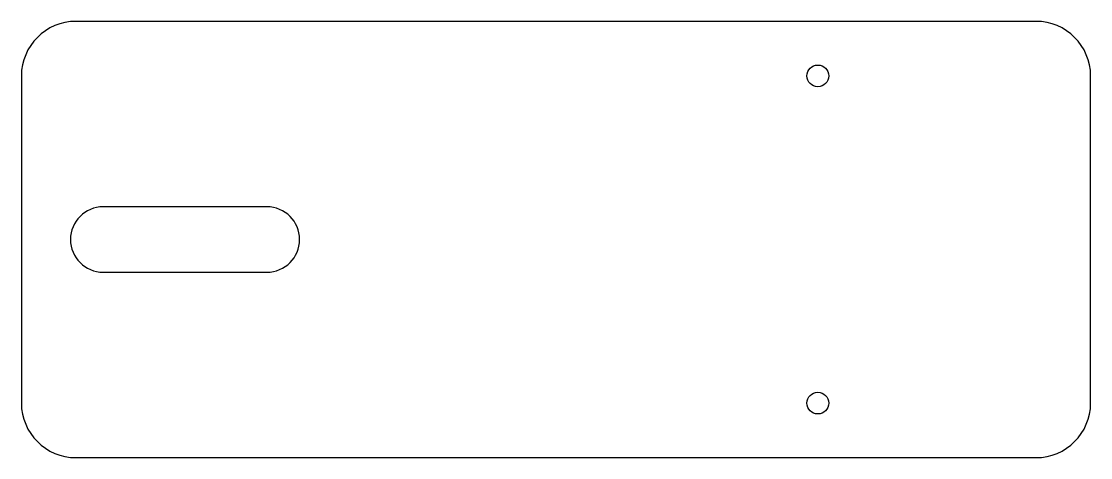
# Model space of a CAD drawing. Header units: millimetres. Extents: x 0 to 98, y 0 to 40.
import ezdxf

# ---------------------------------------------------------------- set-up
doc = ezdxf.new("R2010")
doc.units = ezdxf.units.MM

msp = doc.modelspace()

# ---------------------------------------------------------------- linework, layer by layer
at = {"color": 7, "linetype": 'Continuous', "lineweight": 25}
for p, q in [((93, 40), (5, 40)), ((0, 35), (0, 5)), ((98, 5), (98, 35)), ((22.5, 23), (7.5, 23)), ((7.5, 17), (22.5, 17)), ((5, 0), (93, 0))]:
    msp.add_line(p, q, dxfattribs=at)
for centre in [(73, 35), (73, 5)]:
    msp.add_circle(centre, 1, dxfattribs=at)
for centre, radius, start, end in [((5, 35), 5, 90, 180), ((93, 35), 5, 0, 90), ((7.5, 20), 3, 90, 270), ((22.5, 20), 3, 270, 90), ((5, 5), 5, 180, 270), ((93, 5), 5, 270, 0)]:
    msp.add_arc(centre, radius, start, end, dxfattribs=at)

doc.saveas('drawing.dxf')
